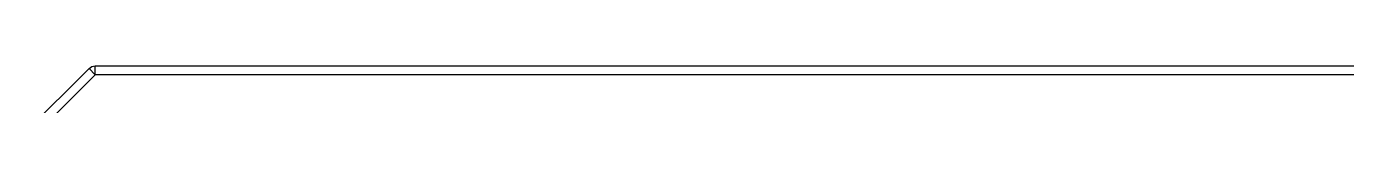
# Model space of a CAD drawing. Header units: millimetres. Extents: x 0 to 504600, y 0 to 118800.
# Drawn here: x 434014 to 434756, y 51236 to 51258 of the extents above; entities that cross this region are included whole.
import ezdxf

# ---------------------------------------------------------------- set-up
doc = ezdxf.new("R2010")
doc.units = ezdxf.units.MM
doc.header["$LTSCALE"] = 200
doc.layers.add('LG-AIRCON', color=240, linetype='Continuous')

# ---------------------------------------------------------------- blocks, each defined once
blk = doc.blocks.new('UXB1', base_point=(168674.67, -72229.04))
at = {"layer": 'LG-AIRCON', "color": 0}
for p, q in [((168055, -71503.83), (168090.21, -71468.62)), ((168093.75, -71472.16), (168058.54, -71507.37)), ((168093.75, -71472.16), (168090.21, -71468.62)), ((168093.75, -71467.16), (169255.13, -71467.16)), ((168093.75, -71472.16), (168093.75, -71467.16)), ((169255.13, -71472.16), (168093.75, -71472.16))]:
    blk.add_line(p, q, dxfattribs=at)
at = {"layer": 'LG-AIRCON', "color": 0, "extrusion": (0, 0, -1)}
blk.add_arc((-168093.75, -71472.16), 5, 45, 90, dxfattribs=at)

msp = doc.modelspace()

# ---------------------------------------------------------------- block references
at = {"layer": 'LG-AIRCON', "color": 7}
msp.add_blockref('UXB1', (434633.61, 50496.34), dxfattribs=at)

doc.saveas('drawing.dxf')
